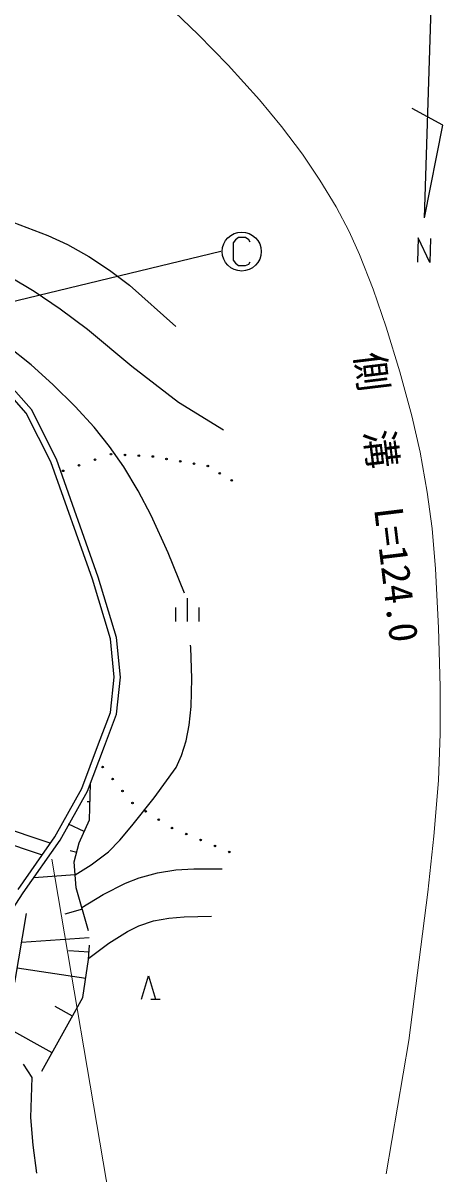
# Model space of a CAD drawing. Units: millimetres, scale not verified. Extents: x 40000 to 680000, y 20000 to 380000.
# Drawn here: x 481799 to 508739, y 241282 to 315168 of the extents above; entities that cross this region are included whole.
import ezdxf
from ezdxf.enums import TextEntityAlignment as Align

# ---------------------------------------------------------------- set-up
doc = ezdxf.new("R2010")
doc.units = ezdxf.units.MM
doc.header["$LTSCALE"] = 1000
for name, color, linetype, lineweight in [('M-BGD', 7, 'Continuous', 25), ('M-BGD-EXST', 7, 'Continuous', 25), ('M-BMK-SRVR', 3, 'Continuous', 25), ('M-STR-HTXT', 7, 'Continuous', 13)]:
    doc.layers.add(name, color=color, linetype=linetype, lineweight=lineweight)
doc.styles.add('ＭＳ ゴシック', font='')
doc.styles.get('ＭＳ ゴシック').set_extended_font_data('MS Gothic')

msp = doc.modelspace()

# ---------------------------------------------------------------- linework, layer by layer
at = {"layer": 'M-BGD'}
for p, q in [((481998, 290126), (476247, 296623)), ((482332, 290353), (476516, 296923)), ((483583, 287004), (481998, 290126)), ((483951, 287162), (482332, 290353)), ((486246, 279471), (483583, 287004)), ((486627, 279596), (483951, 287162)), ((487410, 275640), (486246, 279471)), ((487804, 275718), (486627, 279596)), ((492337, 278254), (492337, 276754)), ((491587, 277654), (491587, 276754)), ((493087, 277654), (493087, 276754)), ((487648, 273168), (487410, 275640)), ((488050, 273166), (487804, 275718)), ((487412, 270904), (487648, 273168)), ((487804, 270810), (488050, 273166)), ((486645, 268890), (487412, 270904)), ((487019, 268749), (487804, 270810)), ((483550, 262517), (466176, 268275)), ((485575, 266022), (486645, 268890)), ((485939, 265853), (487019, 268749)), ((465869, 267432), (483037, 261780)), ((483833, 262924), (485575, 266022)), ((486068, 264012), (486118, 266332)), ((484172, 262712), (485939, 265853)), ((486093, 265172), (485916, 265176)), ((485393, 262540), (486068, 264012)), ((485731, 263276), (484724, 263738)), ((481485, 259549), (483833, 262924)), ((481817, 259325), (484172, 262712)), ((485086, 261313), (485393, 262540)), ((485240, 261926), (484827, 262029)), ((485209, 259656), (485086, 261313)), ((485148, 260485), (482486, 260287)), ((486007, 256896), (485209, 259656)), ((478921, 254908), (481817, 259325)), ((481283, 253583), (482019, 258000)), ((485608, 258276), (484491, 257953)), ((486037, 256435), (481710, 256147)), ((486007, 255055), (486068, 255975)), ((486037, 255515), (484722, 255603)), ((485638, 252601), (486007, 255055)), ((485823, 253828), (481433, 254486)), ((489405, 252494), (489855, 253994)), ((489855, 253994), (490305, 252494)), ((483000, 247877), (485638, 252601)), ((484979, 251420), (483864, 252043)), ((490005, 252494), (490605, 252494)), ((483660, 249058), (480636, 250747)), ((482387, 247478), (481832, 248331))]:
    msp.add_line(p, q, dxfattribs=at)
for points in [[(478860, 303130), (481153, 302383), (483396, 301530), (484662, 300942), (486018, 300187), (487356, 299304), (488636, 298333), (491596, 295690)], [(465557, 302116), (467764, 302186), (470163, 302148), (471562, 302021), (473141, 301762), (474702, 301393), (476333, 300899), (477840, 300350), (479492, 299630), (480965, 298868), (482513, 297946), (484173, 296828), (485936, 295505), (488779, 293148), (491777, 290822), (494663, 289061)], [(492160, 278573), (491102, 281166), (490023, 283548), (489188, 285146), (488257, 286688), (487356, 287974), (486356, 289222), (485146, 290560), (483717, 291972), (482327, 293224), (480763, 294475), (479706, 295197), (478322, 295996), (476540, 296897)], [(485148, 260476), (486168, 261127), (487276, 261971), (488010, 262710), (488774, 263636), (490216, 265438), (491616, 267381), (491972, 268142), (492271, 269092), (492465, 270083), (492589, 271301), (492626, 273079), (492560, 275071), (492553, 275236)], [(485574, 258393), (486943, 259232), (488365, 259961), (489253, 260298), (490417, 260611), (491607, 260801), (492753, 260879), (494577, 260878)], [(486012, 255142), (487295, 256097), (488497, 256856), (489219, 257212), (490161, 257539), (491144, 257711), (492146, 257781), (493891, 257833)], [(482689, 241336), (482444, 243125), (482303, 244917), (482387, 247478)]]:
    msp.add_lwpolyline(points, dxfattribs=at)
for centre in [(487440, 287493), (488334, 287442), (489229, 287391), (485395, 286777), (486417, 287135), (490124, 287340), (491006, 287186), (491888, 287033), (492770, 286880), (493652, 286726), (484372, 286420), (494419, 286266), (495185, 285806), (486903, 267401), (487542, 266634), (488181, 265867), (488820, 265100), (489664, 264563), (490507, 264026), (491351, 263489), (492271, 263106), (493191, 262723), (494112, 262339), (495032, 261956)]:
    msp.add_circle(centre, 50, dxfattribs=at)
at = {"layer": 'M-BGD-EXST'}
for p, q in [((495429, 301248), (495279, 301048)), ((495279, 301048), (495279, 299948)), ((495629, 301398), (495429, 301248)), ((496079, 301398), (495629, 301398)), ((496279, 301248), (496079, 301398)), ((496379, 301098), (496279, 301248)), ((477265, 296350), (494492, 300522)), ((495279, 299948), (495429, 299748)), ((495429, 299748), (495629, 299598)), ((495629, 299598), (496079, 299598)), ((496079, 299598), (496279, 299698)), ((496279, 299698), (496379, 299848))]:
    msp.add_line(p, q, dxfattribs=at)
msp.add_circle((495829, 300498), 1250, dxfattribs=at)
at = {"layer": 'M-BMK-SRVR'}
for p, q in [((507552, 302654), (508333, 327641)), ((508739, 308620), (506771, 309681)), ((507552, 302654), (508739, 308620)), ((507147, 301369), (507107, 299820)), ((507899, 299797), (507147, 301369)), ((507947, 301339), (507899, 299797))]:
    msp.add_line(p, q, dxfattribs=at)
at = {"layer": 'M-STR-HTXT'}
msp.add_line((483646, 261499), (487960, 236096), dxfattribs=at)
msp.add_lwpolyline([(491008, 316373), (493033, 314432), (494957, 312456), (496968, 310229), (498372, 308535), (499721, 306748), (500845, 305089), (501880, 303374), (502719, 301783), (503382, 300314), (504252, 298077), (505087, 295638), (505977, 292770), (506745, 289957), (507267, 287613), (507729, 285053), (508037, 282726), (508266, 280136), (508463, 276339), (508557, 272549), (508554, 269549), (508447, 266551), (508159, 262963), (507770, 259383), (506557, 249845), (505089, 241292)], dxfattribs=at)

# ---------------------------------------------------------------- texts
at = {"layer": 'M-STR-HTXT', "style": 'ＭＳ ゴシック'}
msp.add_text('側\u3000溝\u3000L=124.0', height=1833, rotation=276.9, dxfattribs=at).set_placement((502569, 293852), align=Align.BOTTOM_LEFT)

doc.saveas('drawing.dxf')
